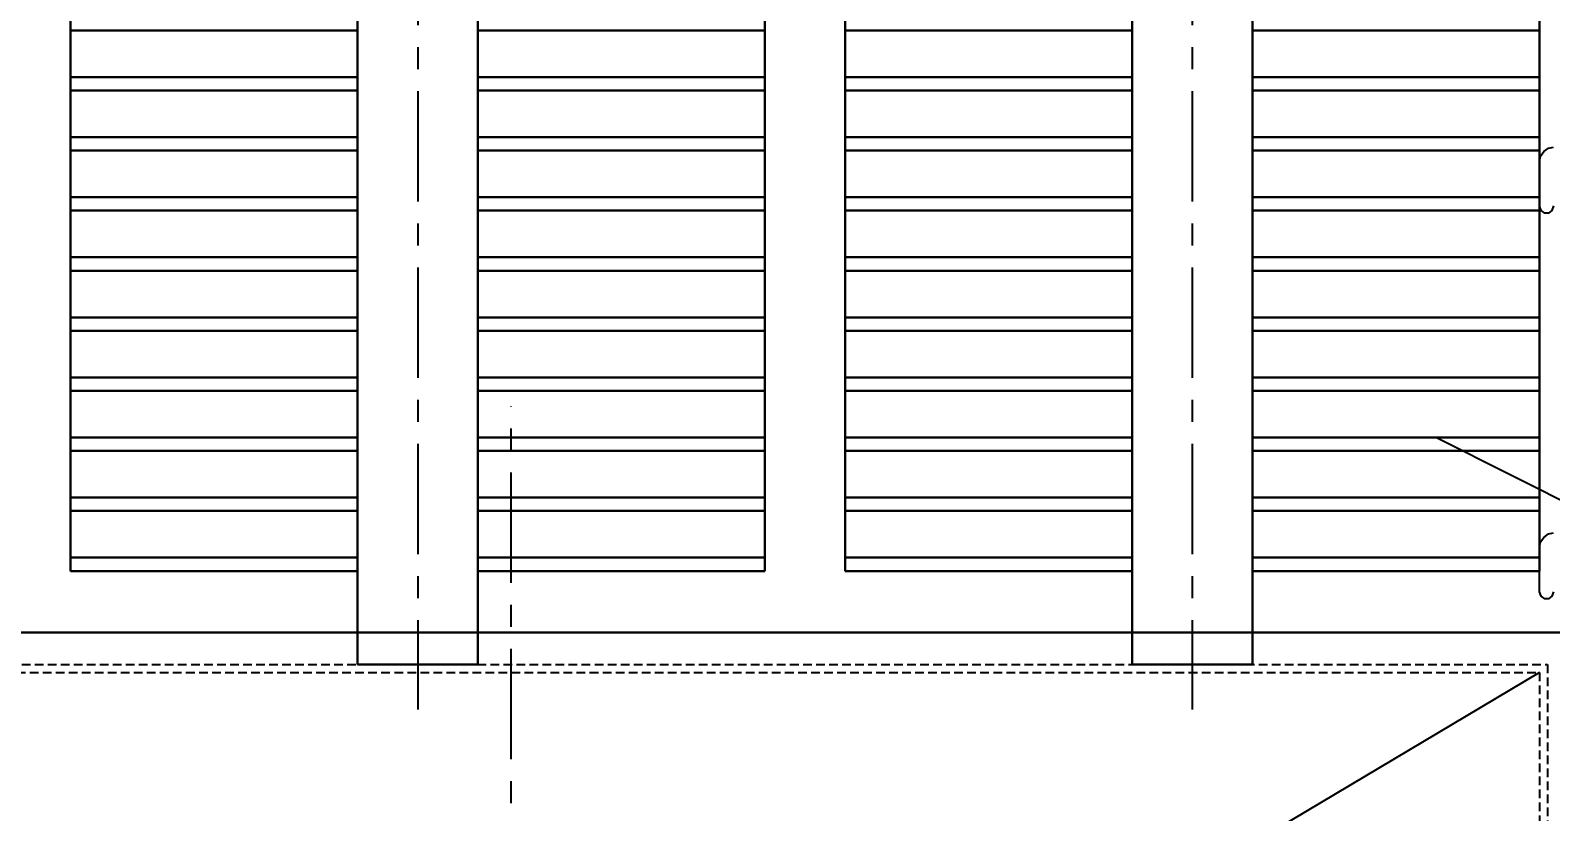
# Model space of a CAD drawing. Header units: millimetres. Extents: x 88585 to 99951, y -167251 to -159927.
# Drawn here: x 90457 to 91595, y -164666 to -164081 of the extents above; entities that cross this region are included whole.
import ezdxf

# ---------------------------------------------------------------- set-up
doc = ezdxf.new("R2010")
doc.units = ezdxf.units.MM
doc.header["$LTSCALE"] = 13
doc.linetypes.add('CENTERX2', pattern=[101.6, 63.5, -12.7, 12.7, -12.7])
doc.linetypes.add('DASHED', pattern=[0.75, 0.5, -0.25])
for name, color, linetype in [('1', 4, 'Continuous'), ('4虚线层', 6, 'DASHED'), ('粗实线', 4, 'Continuous')]:
    doc.layers.add(name, color=color, linetype=linetype)
doc.layers.add('标注、文本', color=3, linetype='Continuous', lineweight=25)
doc.styles.get("Standard").update_dxf_attribs({"font": 'gbenor.shx', "bigfont": 'gbcbig.shx'})
doc.dimstyles.new('1-15', dxfattribs={"dimscale": 14, "dimtxt": 3.5, "dimasz": 2, "dimexe": 1.5, "dimexo": 0.5, "dimgap": 0.5, "dimtad": 1, "dimtoh": 1, "dimdec": 1, "dimdsep": 46, "dimtxsty": 'Standard', "dimcen": 2.5, "dimclrd": 3, "dimclre": 3, "dimclrt": 3, "dimadec": 0, "dimazin": 2, "dimtfac": 1, "dimtdec": 1, "dimtmove": 0, "dimatfit": 2, "dimfxl": 1, "dimarcsym": 0})

# ---------------------------------------------------------------- blocks, each defined once
blk = doc.blocks.new('A$C43ED4F5E')
at = {"layer": '1', "color": 1, "linetype": 'CENTERX2', "lineweight": -3, "ltscale": 0.1}
for p, q in [((840, 991.4), (840, 0)), ((840, 991.4), (840, 0)), ((840, 991.4), (840, 0)), ((840, 991.4), (840, 0)), ((1420, 991.4), (1420, 0)), ((1420, 991.4), (1420, 0)), ((1420, 991.4), (1420, 0)), ((1420, 991.4), (1420, 0))]:
    blk.add_line(p, q, dxfattribs=at)
at = {"layer": '1', "ltscale": 5}
for p, q in [((795, 33.7), (795, 948.7)), ((795, 33.7), (795, 948.7)), ((885, 33.7), (885, 948.7)), ((885, 33.7), (885, 948.7)), ((1375, 33.7), (1375, 948.7)), ((1375, 33.7), (1375, 948.7)), ((1465, 33.7), (1465, 948.7)), ((1465, 33.7), (1465, 948.7)), ((580, 103.7), (580, 923.7)), ((580, 103.7), (580, 923.7)), ((1100, 103.7), (1100, 923.7)), ((1100, 103.7), (1100, 923.7)), ((1160, 103.7), (1160, 923.7)), ((1160, 103.7), (1160, 923.7)), ((1680, 103.7), (1680, 923.7)), ((1680, 103.7), (1680, 923.7)), ((795, 508.7), (580, 508.7)), ((795, 508.7), (580, 508.7)), ((795, 508.7), (580, 508.7)), ((795, 508.7), (580, 508.7)), ((1100, 508.7), (885, 508.7)), ((1100, 508.7), (885, 508.7)), ((1375, 508.7), (1160, 508.7)), ((1375, 508.7), (1160, 508.7)), ((1375, 508.7), (1160, 508.7)), ((1375, 508.7), (1160, 508.7)), ((1680, 508.7), (1465, 508.7)), ((1680, 508.7), (1465, 508.7)), ((795, 473.7), (580, 473.7)), ((795, 473.7), (580, 473.7)), ((795, 473.7), (580, 473.7)), ((795, 473.7), (580, 473.7)), ((1100, 473.7), (885, 473.7)), ((1100, 473.7), (885, 473.7)), ((1375, 473.7), (1160, 473.7)), ((1375, 473.7), (1160, 473.7)), ((1375, 473.7), (1160, 473.7)), ((1375, 473.7), (1160, 473.7)), ((1680, 473.7), (1465, 473.7)), ((1680, 473.7), (1465, 473.7)), ((795, 463.7), (580, 463.7)), ((795, 463.7), (580, 463.7)), ((795, 463.7), (580, 463.7)), ((795, 463.7), (580, 463.7)), ((1100, 463.7), (885, 463.7)), ((1100, 463.7), (885, 463.7)), ((1375, 463.7), (1160, 463.7)), ((1375, 463.7), (1160, 463.7)), ((1375, 463.7), (1160, 463.7)), ((1375, 463.7), (1160, 463.7)), ((1680, 463.7), (1465, 463.7)), ((1680, 463.7), (1465, 463.7)), ((795, 428.7), (580, 428.7)), ((795, 428.7), (580, 428.7)), ((795, 428.7), (580, 428.7)), ((795, 428.7), (580, 428.7)), ((1100, 428.7), (885, 428.7)), ((1100, 428.7), (885, 428.7)), ((1375, 428.7), (1160, 428.7)), ((1375, 428.7), (1160, 428.7)), ((1375, 428.7), (1160, 428.7)), ((1375, 428.7), (1160, 428.7)), ((1680, 428.7), (1465, 428.7)), ((1680, 428.7), (1465, 428.7)), ((795, 418.7), (580, 418.7)), ((795, 418.7), (580, 418.7)), ((795, 418.7), (580, 418.7)), ((795, 418.7), (580, 418.7)), ((1100, 418.7), (885, 418.7)), ((1100, 418.7), (885, 418.7)), ((1375, 418.7), (1160, 418.7)), ((1375, 418.7), (1160, 418.7)), ((1375, 418.7), (1160, 418.7)), ((1375, 418.7), (1160, 418.7)), ((1680, 418.7), (1465, 418.7)), ((1680, 418.7), (1465, 418.7)), ((795, 383.7), (580, 383.7)), ((795, 383.7), (580, 383.7)), ((795, 383.7), (580, 383.7)), ((795, 383.7), (580, 383.7)), ((1100, 383.7), (885, 383.7)), ((1100, 383.7), (885, 383.7)), ((1375, 383.7), (1160, 383.7)), ((1375, 383.7), (1160, 383.7)), ((1375, 383.7), (1160, 383.7)), ((1375, 383.7), (1160, 383.7)), ((1680, 383.7), (1465, 383.7)), ((1680, 383.7), (1465, 383.7)), ((795, 373.7), (580, 373.7)), ((795, 373.7), (580, 373.7)), ((795, 373.7), (580, 373.7)), ((795, 373.7), (580, 373.7)), ((1100, 373.7), (885, 373.7)), ((1100, 373.7), (885, 373.7)), ((1375, 373.7), (1160, 373.7)), ((1375, 373.7), (1160, 373.7)), ((1375, 373.7), (1160, 373.7)), ((1375, 373.7), (1160, 373.7)), ((1680, 373.7), (1465, 373.7)), ((1680, 373.7), (1465, 373.7)), ((795, 338.7), (580, 338.7)), ((795, 338.7), (580, 338.7)), ((795, 338.7), (580, 338.7)), ((795, 338.7), (580, 338.7)), ((1100, 338.7), (885, 338.7)), ((1100, 338.7), (885, 338.7)), ((1375, 338.7), (1160, 338.7)), ((1375, 338.7), (1160, 338.7)), ((1375, 338.7), (1160, 338.7)), ((1375, 338.7), (1160, 338.7)), ((1680, 338.7), (1465, 338.7)), ((1680, 338.7), (1465, 338.7)), ((795, 328.7), (580, 328.7)), ((795, 328.7), (580, 328.7)), ((795, 328.7), (580, 328.7)), ((795, 328.7), (580, 328.7)), ((1100, 328.7), (885, 328.7)), ((1100, 328.7), (885, 328.7)), ((1375, 328.7), (1160, 328.7)), ((1375, 328.7), (1160, 328.7)), ((1375, 328.7), (1160, 328.7)), ((1375, 328.7), (1160, 328.7)), ((1680, 328.7), (1465, 328.7)), ((1680, 328.7), (1465, 328.7)), ((795, 293.7), (580, 293.7)), ((795, 293.7), (580, 293.7)), ((795, 293.7), (580, 293.7)), ((795, 293.7), (580, 293.7)), ((1100, 293.7), (885, 293.7)), ((1100, 293.7), (885, 293.7)), ((1375, 293.7), (1160, 293.7)), ((1375, 293.7), (1160, 293.7)), ((1375, 293.7), (1160, 293.7)), ((1375, 293.7), (1160, 293.7)), ((1680, 293.7), (1465, 293.7)), ((1680, 293.7), (1465, 293.7)), ((795, 283.7), (580, 283.7)), ((795, 283.7), (580, 283.7)), ((795, 283.7), (580, 283.7)), ((795, 283.7), (580, 283.7)), ((1100, 283.7), (885, 283.7)), ((1100, 283.7), (885, 283.7)), ((1375, 283.7), (1160, 283.7)), ((1375, 283.7), (1160, 283.7)), ((1375, 283.7), (1160, 283.7)), ((1375, 283.7), (1160, 283.7)), ((1680, 283.7), (1465, 283.7)), ((1680, 283.7), (1465, 283.7)), ((795, 248.7), (580, 248.7)), ((795, 248.7), (580, 248.7)), ((795, 248.7), (580, 248.7)), ((795, 248.7), (580, 248.7)), ((1100, 248.7), (885, 248.7)), ((1100, 248.7), (885, 248.7)), ((1375, 248.7), (1160, 248.7)), ((1375, 248.7), (1160, 248.7)), ((1375, 248.7), (1160, 248.7)), ((1375, 248.7), (1160, 248.7)), ((1680, 248.7), (1465, 248.7)), ((1680, 248.7), (1465, 248.7)), ((795, 238.7), (580, 238.7)), ((795, 238.7), (580, 238.7)), ((795, 238.7), (580, 238.7)), ((795, 238.7), (580, 238.7)), ((1100, 238.7), (885, 238.7)), ((1100, 238.7), (885, 238.7)), ((1375, 238.7), (1160, 238.7)), ((1375, 238.7), (1160, 238.7)), ((1375, 238.7), (1160, 238.7)), ((1375, 238.7), (1160, 238.7)), ((1680, 238.7), (1465, 238.7)), ((1680, 238.7), (1465, 238.7)), ((795, 203.7), (580, 203.7)), ((795, 203.7), (580, 203.7)), ((795, 203.7), (580, 203.7)), ((795, 203.7), (580, 203.7)), ((795, 193.7), (580, 193.7)), ((795, 193.7), (580, 193.7)), ((795, 193.7), (580, 193.7)), ((795, 193.7), (580, 193.7)), ((1100, 203.7), (885, 203.7)), ((1100, 203.7), (885, 203.7)), ((1100, 193.7), (885, 193.7)), ((1100, 193.7), (885, 193.7)), ((1375, 203.7), (1160, 203.7)), ((1375, 203.7), (1160, 203.7)), ((1375, 203.7), (1160, 203.7)), ((1375, 203.7), (1160, 203.7)), ((1375, 193.7), (1160, 193.7)), ((1375, 193.7), (1160, 193.7)), ((1375, 193.7), (1160, 193.7)), ((1375, 193.7), (1160, 193.7)), ((1680, 203.7), (1465, 203.7)), ((1680, 203.7), (1465, 203.7)), ((1680, 193.7), (1465, 193.7)), ((1680, 193.7), (1465, 193.7)), ((795, 158.7), (580, 158.7)), ((795, 158.7), (580, 158.7)), ((795, 158.7), (580, 158.7)), ((795, 158.7), (580, 158.7)), ((795, 148.7), (580, 148.7)), ((795, 148.7), (580, 148.7)), ((795, 148.7), (580, 148.7)), ((795, 148.7), (580, 148.7)), ((795, 148.7), (580, 148.7)), ((795, 148.7), (580, 148.7)), ((885, 158.7), (1100, 158.7)), ((885, 158.7), (1100, 158.7)), ((885, 158.7), (1100, 158.7)), ((885, 158.7), (1100, 158.7)), ((885, 148.7), (1100, 148.7)), ((885, 148.7), (1100, 148.7)), ((885, 148.7), (1100, 148.7)), ((885, 148.7), (1100, 148.7)), ((885, 148.7), (1100, 148.7)), ((885, 148.7), (1100, 148.7)), ((1375, 158.7), (1160, 158.7)), ((1375, 158.7), (1160, 158.7)), ((1375, 158.7), (1160, 158.7)), ((1375, 158.7), (1160, 158.7)), ((1375, 148.7), (1160, 148.7)), ((1375, 148.7), (1160, 148.7)), ((1375, 148.7), (1160, 148.7)), ((1375, 148.7), (1160, 148.7)), ((1375, 148.7), (1160, 148.7)), ((1375, 148.7), (1160, 148.7)), ((1465, 158.7), (1680, 158.7)), ((1465, 158.7), (1680, 158.7)), ((1465, 158.7), (1680, 158.7)), ((1465, 158.7), (1680, 158.7)), ((1465, 148.7), (1680, 148.7)), ((1465, 148.7), (1680, 148.7)), ((1465, 148.7), (1680, 148.7)), ((1465, 148.7), (1680, 148.7)), ((1465, 148.7), (1680, 148.7)), ((1465, 148.7), (1680, 148.7)), ((795, 113.7), (580, 113.7)), ((795, 113.7), (580, 113.7)), ((795, 113.7), (580, 113.7)), ((795, 113.7), (580, 113.7)), ((795, 103.7), (580, 103.7)), ((795, 103.7), (580, 103.7)), ((795, 103.7), (580, 103.7)), ((795, 103.7), (580, 103.7)), ((795, 103.7), (580, 103.7)), ((795, 103.7), (580, 103.7)), ((885, 113.7), (1100, 113.7)), ((885, 113.7), (1100, 113.7)), ((885, 113.7), (1100, 113.7)), ((885, 113.7), (1100, 113.7)), ((885, 103.7), (1100, 103.7)), ((885, 103.7), (1100, 103.7)), ((885, 103.7), (1100, 103.7)), ((885, 103.7), (1100, 103.7)), ((885, 103.7), (1100, 103.7)), ((885, 103.7), (1100, 103.7)), ((1375, 113.7), (1160, 113.7)), ((1375, 113.7), (1160, 113.7)), ((1375, 113.7), (1160, 113.7)), ((1375, 113.7), (1160, 113.7)), ((1375, 103.7), (1160, 103.7)), ((1375, 103.7), (1160, 103.7)), ((1375, 103.7), (1160, 103.7)), ((1375, 103.7), (1160, 103.7)), ((1375, 103.7), (1160, 103.7)), ((1375, 103.7), (1160, 103.7)), ((1465, 113.7), (1680, 113.7)), ((1465, 113.7), (1680, 113.7)), ((1465, 113.7), (1680, 113.7)), ((1465, 113.7), (1680, 113.7)), ((1465, 103.7), (1680, 103.7)), ((1465, 103.7), (1680, 103.7)), ((1465, 103.7), (1680, 103.7)), ((1465, 103.7), (1680, 103.7)), ((1465, 103.7), (1680, 103.7)), ((1465, 103.7), (1680, 103.7)), ((885, 96.6), (885, 96.6)), ((885, 96.6), (885, 96.6)), ((885, 96.6), (885, 96.6)), ((885, 96.6), (885, 96.6)), ((1465, 96.6), (1465, 96.6)), ((1465, 96.6), (1465, 96.6)), ((1465, 96.6), (1465, 96.6)), ((1465, 96.6), (1465, 96.6)), ((885, 33.7), (795, 33.7)), ((885, 33.7), (795, 33.7)), ((1465, 33.7), (1375, 33.7)), ((1465, 33.7), (1375, 33.7))]:
    blk.add_line(p, q, dxfattribs=at)
at = {"layer": '标注、文本', "color": 4, "lineweight": 30}
for p, q in [((795, 33.7), (795, 948.7)), ((795, 33.7), (795, 948.7)), ((885, 33.7), (885, 948.7)), ((885, 33.7), (885, 948.7)), ((1375, 33.7), (1375, 948.7)), ((1375, 33.7), (1375, 948.7)), ((1465, 33.7), (1465, 948.7)), ((1465, 33.7), (1465, 948.7)), ((580, 103.7), (580, 923.7)), ((580, 103.7), (580, 923.7)), ((1100, 103.7), (1100, 923.7)), ((1100, 103.7), (1100, 923.7)), ((1160, 103.7), (1160, 923.7)), ((1160, 103.7), (1160, 923.7)), ((1680, 103.7), (1680, 923.7)), ((1680, 103.7), (1680, 923.7)), ((795, 508.7), (580, 508.7)), ((795, 508.7), (580, 508.7)), ((795, 508.7), (580, 508.7)), ((795, 508.7), (580, 508.7)), ((1100, 508.7), (885, 508.7)), ((1100, 508.7), (885, 508.7)), ((1375, 508.7), (1160, 508.7)), ((1375, 508.7), (1160, 508.7)), ((1375, 508.7), (1160, 508.7)), ((1375, 508.7), (1160, 508.7)), ((1680, 508.7), (1465, 508.7)), ((1680, 508.7), (1465, 508.7)), ((795, 473.7), (580, 473.7)), ((795, 473.7), (580, 473.7)), ((795, 473.7), (580, 473.7)), ((795, 473.7), (580, 473.7)), ((1100, 473.7), (885, 473.7)), ((1100, 473.7), (885, 473.7)), ((1375, 473.7), (1160, 473.7)), ((1375, 473.7), (1160, 473.7)), ((1375, 473.7), (1160, 473.7)), ((1375, 473.7), (1160, 473.7)), ((1680, 473.7), (1465, 473.7)), ((1680, 473.7), (1465, 473.7)), ((795, 463.7), (580, 463.7)), ((795, 463.7), (580, 463.7)), ((795, 463.7), (580, 463.7)), ((795, 463.7), (580, 463.7)), ((1100, 463.7), (885, 463.7)), ((1100, 463.7), (885, 463.7)), ((1375, 463.7), (1160, 463.7)), ((1375, 463.7), (1160, 463.7)), ((1375, 463.7), (1160, 463.7)), ((1375, 463.7), (1160, 463.7)), ((1680, 463.7), (1465, 463.7)), ((1680, 463.7), (1465, 463.7)), ((795, 428.7), (580, 428.7)), ((795, 428.7), (580, 428.7)), ((795, 428.7), (580, 428.7)), ((795, 428.7), (580, 428.7)), ((1100, 428.7), (885, 428.7)), ((1100, 428.7), (885, 428.7)), ((1375, 428.7), (1160, 428.7)), ((1375, 428.7), (1160, 428.7)), ((1375, 428.7), (1160, 428.7)), ((1375, 428.7), (1160, 428.7)), ((1680, 428.7), (1465, 428.7)), ((1680, 428.7), (1465, 428.7)), ((795, 418.7), (580, 418.7)), ((795, 418.7), (580, 418.7)), ((795, 418.7), (580, 418.7)), ((795, 418.7), (580, 418.7)), ((1100, 418.7), (885, 418.7)), ((1100, 418.7), (885, 418.7)), ((1375, 418.7), (1160, 418.7)), ((1375, 418.7), (1160, 418.7)), ((1375, 418.7), (1160, 418.7)), ((1375, 418.7), (1160, 418.7)), ((1680, 418.7), (1465, 418.7)), ((1680, 418.7), (1465, 418.7)), ((795, 383.7), (580, 383.7)), ((795, 383.7), (580, 383.7)), ((795, 383.7), (580, 383.7)), ((795, 383.7), (580, 383.7)), ((1100, 383.7), (885, 383.7)), ((1100, 383.7), (885, 383.7)), ((1375, 383.7), (1160, 383.7)), ((1375, 383.7), (1160, 383.7)), ((1375, 383.7), (1160, 383.7)), ((1375, 383.7), (1160, 383.7)), ((1680, 383.7), (1465, 383.7)), ((1680, 383.7), (1465, 383.7)), ((795, 373.7), (580, 373.7)), ((795, 373.7), (580, 373.7)), ((795, 373.7), (580, 373.7)), ((795, 373.7), (580, 373.7)), ((1100, 373.7), (885, 373.7)), ((1100, 373.7), (885, 373.7)), ((1375, 373.7), (1160, 373.7)), ((1375, 373.7), (1160, 373.7)), ((1375, 373.7), (1160, 373.7)), ((1375, 373.7), (1160, 373.7)), ((1680, 373.7), (1465, 373.7)), ((1680, 373.7), (1465, 373.7)), ((795, 338.7), (580, 338.7)), ((795, 338.7), (580, 338.7)), ((795, 338.7), (580, 338.7)), ((795, 338.7), (580, 338.7)), ((1100, 338.7), (885, 338.7)), ((1100, 338.7), (885, 338.7)), ((1375, 338.7), (1160, 338.7)), ((1375, 338.7), (1160, 338.7)), ((1375, 338.7), (1160, 338.7)), ((1375, 338.7), (1160, 338.7)), ((1680, 338.7), (1465, 338.7)), ((1680, 338.7), (1465, 338.7)), ((795, 328.7), (580, 328.7)), ((795, 328.7), (580, 328.7)), ((795, 328.7), (580, 328.7)), ((795, 328.7), (580, 328.7)), ((1100, 328.7), (885, 328.7)), ((1100, 328.7), (885, 328.7)), ((1375, 328.7), (1160, 328.7)), ((1375, 328.7), (1160, 328.7)), ((1375, 328.7), (1160, 328.7)), ((1375, 328.7), (1160, 328.7)), ((1680, 328.7), (1465, 328.7)), ((1680, 328.7), (1465, 328.7)), ((795, 293.7), (580, 293.7)), ((795, 293.7), (580, 293.7)), ((795, 293.7), (580, 293.7)), ((795, 293.7), (580, 293.7)), ((1100, 293.7), (885, 293.7)), ((1100, 293.7), (885, 293.7)), ((1375, 293.7), (1160, 293.7)), ((1375, 293.7), (1160, 293.7)), ((1375, 293.7), (1160, 293.7)), ((1375, 293.7), (1160, 293.7)), ((1680, 293.7), (1465, 293.7)), ((1680, 293.7), (1465, 293.7)), ((795, 283.7), (580, 283.7)), ((795, 283.7), (580, 283.7)), ((795, 283.7), (580, 283.7)), ((795, 283.7), (580, 283.7)), ((1100, 283.7), (885, 283.7)), ((1100, 283.7), (885, 283.7)), ((1375, 283.7), (1160, 283.7)), ((1375, 283.7), (1160, 283.7)), ((1375, 283.7), (1160, 283.7)), ((1375, 283.7), (1160, 283.7)), ((1680, 283.7), (1465, 283.7)), ((1680, 283.7), (1465, 283.7)), ((795, 248.7), (580, 248.7)), ((795, 248.7), (580, 248.7)), ((795, 248.7), (580, 248.7)), ((795, 248.7), (580, 248.7)), ((1100, 248.7), (885, 248.7)), ((1100, 248.7), (885, 248.7)), ((1375, 248.7), (1160, 248.7)), ((1375, 248.7), (1160, 248.7)), ((1375, 248.7), (1160, 248.7)), ((1375, 248.7), (1160, 248.7)), ((1680, 248.7), (1465, 248.7)), ((1680, 248.7), (1465, 248.7)), ((795, 238.7), (580, 238.7)), ((795, 238.7), (580, 238.7)), ((795, 238.7), (580, 238.7)), ((795, 238.7), (580, 238.7)), ((1100, 238.7), (885, 238.7)), ((1100, 238.7), (885, 238.7)), ((1375, 238.7), (1160, 238.7)), ((1375, 238.7), (1160, 238.7)), ((1375, 238.7), (1160, 238.7)), ((1375, 238.7), (1160, 238.7)), ((1680, 238.7), (1465, 238.7)), ((1680, 238.7), (1465, 238.7)), ((795, 203.7), (580, 203.7)), ((795, 203.7), (580, 203.7)), ((795, 203.7), (580, 203.7)), ((795, 203.7), (580, 203.7)), ((795, 193.7), (580, 193.7)), ((795, 193.7), (580, 193.7)), ((795, 193.7), (580, 193.7)), ((795, 193.7), (580, 193.7)), ((1100, 203.7), (885, 203.7)), ((1100, 203.7), (885, 203.7)), ((1100, 193.7), (885, 193.7)), ((1100, 193.7), (885, 193.7)), ((1375, 203.7), (1160, 203.7)), ((1375, 203.7), (1160, 203.7)), ((1375, 203.7), (1160, 203.7)), ((1375, 203.7), (1160, 203.7)), ((1375, 193.7), (1160, 193.7)), ((1375, 193.7), (1160, 193.7)), ((1375, 193.7), (1160, 193.7)), ((1375, 193.7), (1160, 193.7)), ((1680, 203.7), (1465, 203.7)), ((1680, 203.7), (1465, 203.7)), ((1680, 193.7), (1465, 193.7)), ((1680, 193.7), (1465, 193.7)), ((795, 158.7), (580, 158.7)), ((795, 158.7), (580, 158.7)), ((795, 158.7), (580, 158.7)), ((795, 158.7), (580, 158.7)), ((795, 148.7), (580, 148.7)), ((795, 148.7), (580, 148.7)), ((795, 148.7), (580, 148.7)), ((795, 148.7), (580, 148.7)), ((795, 148.7), (580, 148.7)), ((795, 148.7), (580, 148.7)), ((885, 158.7), (1100, 158.7)), ((885, 158.7), (1100, 158.7)), ((885, 158.7), (1100, 158.7)), ((885, 158.7), (1100, 158.7)), ((885, 148.7), (1100, 148.7)), ((885, 148.7), (1100, 148.7)), ((885, 148.7), (1100, 148.7)), ((885, 148.7), (1100, 148.7)), ((885, 148.7), (1100, 148.7)), ((885, 148.7), (1100, 148.7)), ((1375, 158.7), (1160, 158.7)), ((1375, 158.7), (1160, 158.7)), ((1375, 158.7), (1160, 158.7)), ((1375, 158.7), (1160, 158.7)), ((1375, 148.7), (1160, 148.7)), ((1375, 148.7), (1160, 148.7)), ((1375, 148.7), (1160, 148.7)), ((1375, 148.7), (1160, 148.7)), ((1375, 148.7), (1160, 148.7)), ((1375, 148.7), (1160, 148.7)), ((1465, 158.7), (1680, 158.7)), ((1465, 158.7), (1680, 158.7)), ((1465, 158.7), (1680, 158.7)), ((1465, 158.7), (1680, 158.7)), ((1465, 148.7), (1680, 148.7)), ((1465, 148.7), (1680, 148.7)), ((1465, 148.7), (1680, 148.7)), ((1465, 148.7), (1680, 148.7)), ((1465, 148.7), (1680, 148.7)), ((1465, 148.7), (1680, 148.7)), ((795, 113.7), (580, 113.7)), ((795, 113.7), (580, 113.7)), ((795, 113.7), (580, 113.7)), ((795, 113.7), (580, 113.7)), ((795, 103.7), (580, 103.7)), ((795, 103.7), (580, 103.7)), ((795, 103.7), (580, 103.7)), ((795, 103.7), (580, 103.7)), ((795, 103.7), (580, 103.7)), ((795, 103.7), (580, 103.7)), ((885, 113.7), (1100, 113.7)), ((885, 113.7), (1100, 113.7)), ((885, 113.7), (1100, 113.7)), ((885, 113.7), (1100, 113.7)), ((885, 103.7), (1100, 103.7)), ((885, 103.7), (1100, 103.7)), ((885, 103.7), (1100, 103.7)), ((885, 103.7), (1100, 103.7)), ((885, 103.7), (1100, 103.7)), ((885, 103.7), (1100, 103.7)), ((1375, 113.7), (1160, 113.7)), ((1375, 113.7), (1160, 113.7)), ((1375, 113.7), (1160, 113.7)), ((1375, 113.7), (1160, 113.7)), ((1375, 103.7), (1160, 103.7)), ((1375, 103.7), (1160, 103.7)), ((1375, 103.7), (1160, 103.7)), ((1375, 103.7), (1160, 103.7)), ((1375, 103.7), (1160, 103.7)), ((1375, 103.7), (1160, 103.7)), ((1465, 113.7), (1680, 113.7)), ((1465, 113.7), (1680, 113.7)), ((1465, 113.7), (1680, 113.7)), ((1465, 113.7), (1680, 113.7)), ((1465, 103.7), (1680, 103.7)), ((1465, 103.7), (1680, 103.7)), ((1465, 103.7), (1680, 103.7)), ((1465, 103.7), (1680, 103.7)), ((1465, 103.7), (1680, 103.7)), ((1465, 103.7), (1680, 103.7)), ((885, 33.7), (795, 33.7)), ((885, 33.7), (795, 33.7)), ((1465, 33.7), (1375, 33.7)), ((1465, 33.7), (1375, 33.7))]:
    blk.add_line(p, q, dxfattribs=at)
blk = doc.blocks.new('A$C6BCA710F')
at = {"layer": '1'}
for points in [[(10.5, 523.3), (9.2, 526.6), (6.6, 528.6), (3.9, 528.6), (1.3, 526.6), (0, 523.3)], [(0, 523.3), (0, 489.8)], [(0, 489.8), (0.7, 485.9), (3.3, 482.6), (6.6, 480), (10.5, 479.3)]]:
    blk.add_lwpolyline(points, dxfattribs=at)
blk = doc.blocks.new('*D859')
at = {"layer": 'Defpoints', "color": 0}
for p in [(91994.3, -163568.8), (91994.3, -163897.1), (89816.6, -165461.8)]:
    blk.add_point(p, dxfattribs=at)
at = {"layer": '标注、文本', "color": 3, "lineweight": -2}
for p, q in [((89816.6, -165454.8), (89816.6, -163547.8)), ((91994.3, -163890.1), (91994.3, -163547.8)), ((89844.6, -163568.8), (91966.3, -163568.8))]:
    blk.add_line(p, q, dxfattribs=at)
at = {"layer": '标注、文本', "color": 3}
for points in [[(89844.6, -163564.1), (89844.6, -163573.4), (89816.6, -163568.8)], [(91966.3, -163564.1), (91966.3, -163573.4), (91994.3, -163568.8)]]:
    blk.add_solid(points, dxfattribs=at)
at = {"layer": '标注、文本', "color": 3, "insert": (90905.5, -163537.3), "char_height": 49, "attachment_point": 5}
blk.add_mtext('2178', dxfattribs=at)

msp = doc.modelspace()

# ---------------------------------------------------------------- linework, layer by layer
at = {"layer": '1', "color": 1, "linetype": 'CENTERX2', "lineweight": -3, "ltscale": 0.1}
msp.add_line((90816.59, -165551.166), (90816.59, -164362.337), dxfattribs=at)
at = {"layer": '4虚线层'}
for p, q in [((90040.59, -164555.752), (91592.59, -164555.752)), ((91592.59, -164555.752), (91592.59, -165461.752)), ((90046.59, -164561.752), (91586.59, -164561.752)), ((91586.59, -164561.752), (91586.59, -165461.752))]:
    msp.add_line(p, q, dxfattribs=at)
at = {"layer": '标注、文本'}
for p, q in [((91509.452, -164385.752), (92023.649, -164644.535)), ((91586.59, -164561.752), (90074.09, -165461.752))]:
    msp.add_line(p, q, dxfattribs=at)
at = {"layer": '粗实线', "lineweight": 30}
msp.add_line((90010.59, -164531.752), (91622.59, -164531.752), dxfattribs=at)

# ---------------------------------------------------------------- block references
at = {"layer": '1', "xscale": -1, "rotation": 180}
for p in [(91586.59, -163688.973), (91586.59, -163977.973)]:
    msp.add_blockref('A$C6BCA710F', p, dxfattribs=at)
at = {"layer": '标注、文本'}
msp.add_blockref('A$C43ED4F5E', (89906.59, -164589.46), dxfattribs=at)

# ---------------------------------------------------------------- dimensions: what is measured, and where the dimension line sits
dim = msp.add_linear_dim(base=(91994.331, -163568.772), p1=(89816.59, -165461.752), p2=(91994.331, -163897.113), dimstyle='1-15', override={"dimdec": 0}, dxfattribs=at)
dim.commit()
dim.dimension.update_dxf_attribs({"geometry": '*D859', "text_midpoint": (90905.461, -163537.272)})

doc.saveas('drawing.dxf')
